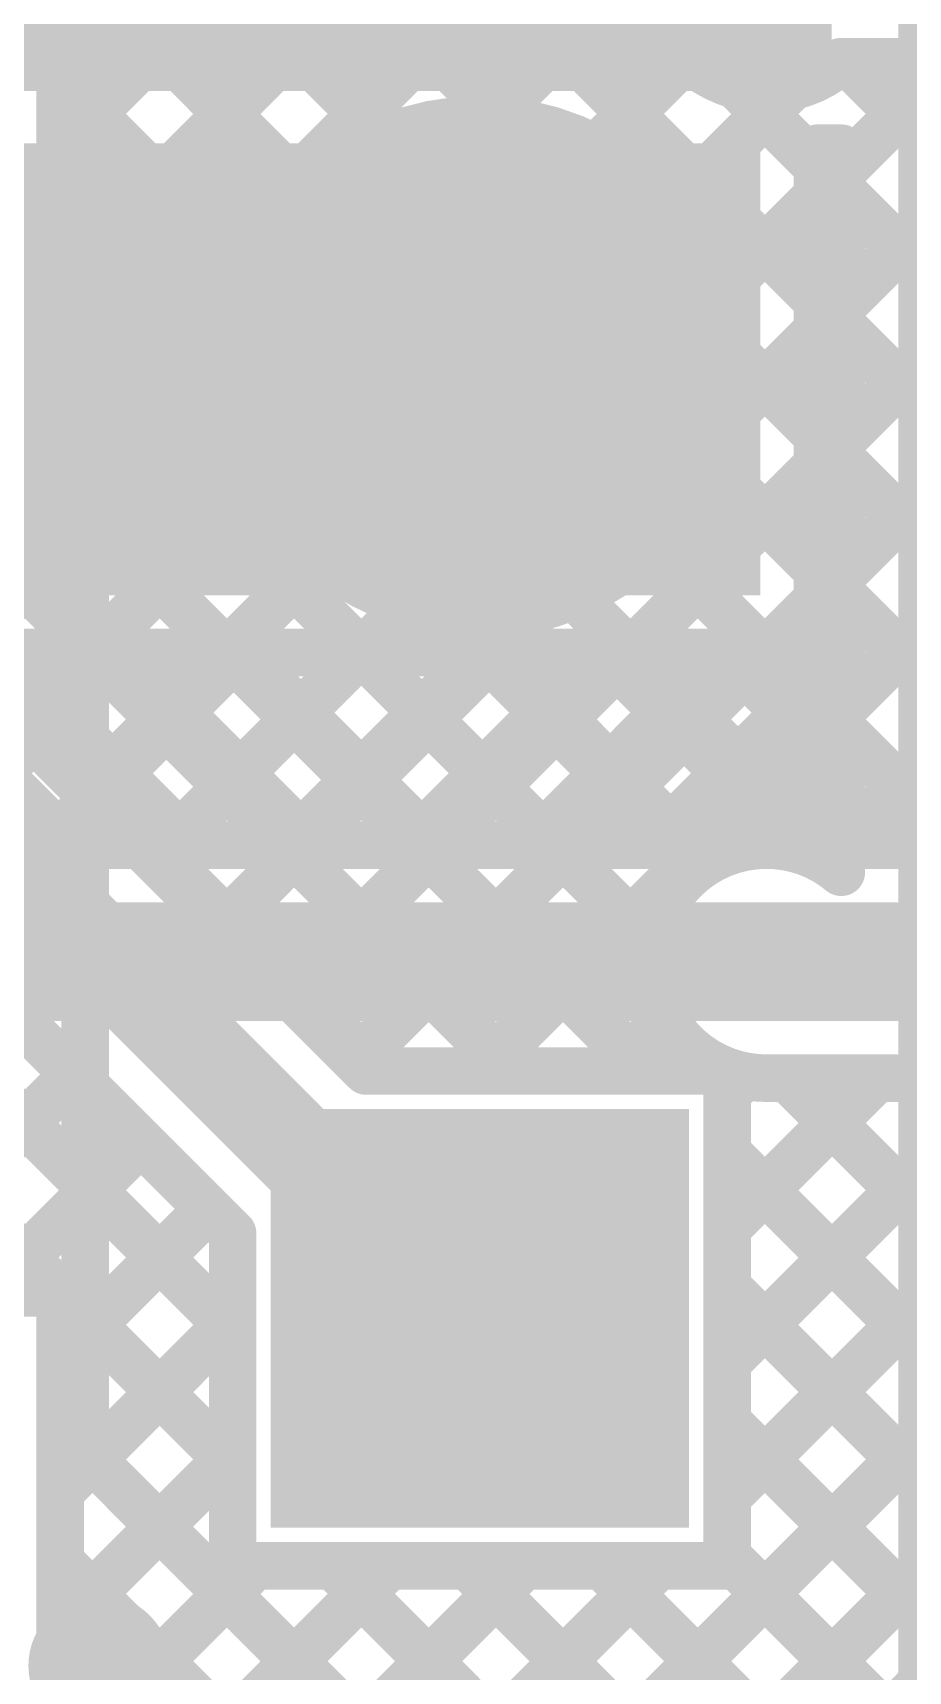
# Model space of a CAD drawing. Header units: millimetres. Extents: x -0.33 to 3.26, y -0.12 to 2.83.
# Drawn here: x 0.217 to 0.4011, y 0.0738 to 0.4183 of the extents above; entities that cross this region are included whole.
import ezdxf

# ---------------------------------------------------------------- set-up
doc = ezdxf.new("R2010")
doc.units = ezdxf.units.MM
doc.header["$MEASUREMENT"] = 0
for name, color, linetype in [('BottomLayer', 5, 'Continuous'), ('BottomOverlay', 54, 'Continuous'), ('BottomSolder', 6, 'Continuous'), ('MultiLayer', 9, 'Continuous'), ('PadHoleLayer', 156, 'Continuous'), ('TopLayer', 1, 'Continuous'), ('TopSolder', 216, 'Continuous'), ('ViaHoleLayer', 16, 'Continuous')]:
    doc.layers.add(name, color=color, linetype=linetype)

# ---------------------------------------------------------------- blocks, each defined once
blk = doc.blocks.new('PS2801C_1_F3_A_B_7')
at = {"layer": 'BottomOverlay'}
for points, const_width in [([(-0.01993, -0.038, 1), (-0.03407, -0.038, 1)], 0.01575), ([(-0.03801, -0.038, 1), (-0.03013, -0.038, 1)], 0.00787), ([(-0.02387, -0.038, 1), (-0.01599, -0.038, 1)], 0.00787), ([(0.0145, -0.035, 1), (0.0195, -0.035, 1)], 0.005), ([(0.2565, -0.035, 1), (0.2615, -0.035, 1)], 0.005)]:
    blk.add_lwpolyline(points, format="xyb", close=True, dxfattribs=dict(at, const_width=const_width))
at = {"layer": 'BottomOverlay', "const_width": 0.01}
blk.add_lwpolyline([(0.017, -0.035), (0.259, -0.035)], dxfattribs=at)
blk = doc.blocks.new('T________B_____12_P___95')
at = {"layer": 'BottomLayer'}
blk.add_hatch(color=5, dxfattribs=at).paths.add_polyline_path([(0.04, 0.04), (0.04, -0.04), (-0.04, -0.04), (-0.04, 0.04)])
h = blk.add_hatch(color=5, dxfattribs=at)
edge = h.paths.add_edge_path()
edge.add_arc((0.2, 0), 0.04, 0, 360)
at = {"layer": 'BottomSolder'}
blk.add_hatch(color=6, dxfattribs=at).paths.add_polyline_path([(0.044, 0.044), (0.044, -0.044), (-0.044, -0.044), (-0.044, 0.044)])
h = blk.add_hatch(color=6, dxfattribs=at)
edge = h.paths.add_edge_path()
edge.add_arc((0.2, 0), 0.044, 0, 360)
at = {"layer": 'MultiLayer'}
blk.add_hatch(color=9, dxfattribs=at).paths.add_polyline_path([(0.04, 0.04), (0.04, -0.04), (-0.04, -0.04), (-0.04, 0.04)])
h = blk.add_hatch(color=9, dxfattribs=at)
edge = h.paths.add_edge_path()
edge.add_arc((0.2, 0), 0.04, 0, 360)
at = {"layer": 'PadHoleLayer'}
h = blk.add_hatch(color=156, dxfattribs=at)
edge = h.paths.add_edge_path()
edge.add_arc((0, 0), 0.0275, 0, 360)
h = blk.add_hatch(color=156, dxfattribs=at)
edge = h.paths.add_edge_path()
edge.add_arc((0.2, 0), 0.0275, 0, 360)
at = {"layer": 'TopLayer'}
blk.add_hatch(color=1, dxfattribs=at).paths.add_polyline_path([(0.04, 0.04), (0.04, -0.04), (-0.04, -0.04), (-0.04, 0.04)])
h = blk.add_hatch(color=1, dxfattribs=at)
edge = h.paths.add_edge_path()
edge.add_arc((0.2, 0), 0.04, 0, 360)
at = {"layer": 'TopSolder'}
blk.add_hatch(color=216, dxfattribs=at).paths.add_polyline_path([(0.044, 0.044), (0.044, -0.044), (-0.044, -0.044), (-0.044, 0.044)])
h = blk.add_hatch(color=216, dxfattribs=at)
edge = h.paths.add_edge_path()
edge.add_arc((0.2, 0), 0.044, 0, 360)

msp = doc.modelspace()

# ---------------------------------------------------------------- hatches: boundary and pattern name
at = {"layer": 'BottomLayer'}
h = msp.add_hatch(color=5, dxfattribs=at)
edge = h.paths.add_edge_path()
edge.add_arc((0.37128, 0.223), 0.01181, 0, 360)
at = {"layer": 'TopLayer'}
for points in [[(0.399, -0.092), (0.49, -0.092), (0.49, 2.286), (0.399, 2.286)], [(0.02, 0.406), (0.385, 0.406), (0.385, 0.449), (0.02, 0.449)], [(0.022, 0.3), (0.37, 0.3), (0.37, 0.395), (0.022, 0.395)]]:
    msp.add_hatch(color=1, dxfattribs=at).paths.add_polyline_path(points)
h = msp.add_hatch(color=1, dxfattribs=at)
edge = h.paths.add_edge_path()
edge.add_arc((0.37128, 0.223), 0.01181, 0, 360)
at = {"layer": 'ViaHoleLayer'}
h = msp.add_hatch(color=16, dxfattribs=at)
edge = h.paths.add_edge_path()
edge.add_arc((0.37128, 0.223), 0.00591, 0, 360)

# ---------------------------------------------------------------- linework, layer by layer
at = {"layer": 'BottomLayer'}
for points, const_width in [([(-0.08, 0.48444), (0.259, 0.14544)], 0.01), ([(0.28498, 0.20213), (0.564, 0.48115)], 0.01), ([(0.22028, 0.467), (0.2912, 0.39608)], 0.01), ([(-0.08, 0.45615), (0.259, 0.11715)], 0.01), ([(0.31114, 0.2), (0.564, 0.45286)], 0.01), ([(0.22272, 0.42271), (0.24726, 0.44725)], 0.01), ([(0.22272, 0.39442), (0.27479, 0.4465)], 0.01), ([(0.22272, 0.33785), (0.33136, 0.4465)], 0.01), ([(0.22272, 0.36614), (0.30308, 0.4465)], 0.01), ([(0.26907, 0.4465), (0.31579, 0.39978)], 0.01), ([(0.29735, 0.4465), (0.4911, 0.25275)], 0.01), ([(0.2175, 0.4415), (0.27423, 0.38477)], 0.01), ([(0.3131, 0.39996), (0.34791, 0.43476)], 0.01), ([(0.22272, 0.32622), (0.22272, 0.42896)], 0.01), ([(0.38692, 0.2475), (0.564, 0.42458)], 0.01), ([(0.27084, 0.21627), (0.46682, 0.41225)], 0.01), ([(0.33537, 0.39394), (0.3546, 0.41317)], 0.01), ([(0.36084, 0.36284), (0.41017, 0.41217)], 0.01), ([(0.36084, 0.36284), (0.41017, 0.41217)], 0.01), ([(0.36137, 0.33509), (0.43846, 0.41217)], 0.01), ([(0.38686, 0.41217), (0.46517, 0.41217)], 0.01), ([(0.38825, 0.41217), (0.52309, 0.27733)], 0.01), ([(0.22272, 0.408), (0.26292, 0.3678)], 0.01), ([(0.35097, 0.38126), (0.37671, 0.40699)], 0.01), ([(0.3649, 0.40723), (0.50524, 0.26689)], 0.01), ([(0.22272, 0.37971), (0.25922, 0.34321)], 0.01), ([(0.22272, 0.35143), (0.34711, 0.22703)], 0.01), ([(0.36278, 0.35279), (0.46807, 0.2475)], 0.01), ([(0.20013, 0.28698), (0.25904, 0.3459)], 0.01), ([(0.17272, 0.32622), (0.22272, 0.32622)], 0.01), ([(0.19136, 0.32622), (0.31758, 0.2)], 0.01), ([(0.21964, 0.32622), (0.34586, 0.2)], 0.01), ([(0.35908, 0.3282), (0.43978, 0.2475)], 0.01), ([(0.165, 0.32429), (0.28929, 0.2)], 0.01), ([(0.21427, 0.27284), (0.26506, 0.32363)], 0.01), ([(0.165, 0.32211), (0.28711, 0.2)], 0.01), ([(0.143, 0.313), (0.308, 0.148)], 0.02), ([(0.34777, 0.31123), (0.4115, 0.2475)], 0.01), ([(0.22841, 0.2587), (0.27774, 0.30803)], 0.01), ([(0.24256, 0.24456), (0.29616, 0.29816)], 0.01), ([(0.24256, 0.24456), (0.29616, 0.29816)], 0.01), ([(0.3308, 0.29992), (0.38321, 0.2475)], 0.01), ([(0.12748, 0.2974), (0.259, 0.16589)], 0.01), ([(0.2567, 0.23041), (0.32391, 0.29763)], 0.01), ([(0.30621, 0.29622), (0.35851, 0.24391)], 0.01), ([(0.28913, -0.02), (0.564, 0.25487)], 0.01), ([(0.37128, 0.2475), (0.48585, 0.2475)], 0.01), ([(0.31254, -0.02), (0.564, 0.23146)], 0.01), ([(0.37128, 0.223), (0.496, 0.223)], 0.025), ([(0.33942, 0.2), (0.3501, 0.21068)], 0.01), ([(0.17966, 0.15337), (0.22559, 0.1993)], 0.01), ([(0.26084, -0.02), (0.47934, 0.1985)], 0.01), ([(0.28711, 0.2), (0.36283, 0.2)], 0.01), ([(0.363, 0.096), (0.363, 0.19994)], 0.01), ([(0.363, 0.19529), (0.36665, 0.19894)], 0.01), ([(0.363, 0.11044), (0.45106, 0.1985)], 0.01), ([(0.363, 0.13873), (0.42277, 0.1985)], 0.01), ([(0.363, 0.16701), (0.39449, 0.1985)], 0.01), ([(0.37128, 0.1985), (0.496, 0.1985)], 0.01), ([(0.37564, 0.1985), (0.45334, 0.1208)], 0.01), ([(0.40393, 0.1985), (0.46749, 0.13494)], 0.01), ([(0.20794, 0.15337), (0.23973, 0.18516)], 0.01), ([(0.363, 0.18286), (0.4392, 0.10666)], 0.01), ([(0.22272, 0.13986), (0.25387, 0.17102)], 0.01), ([(0.259, 0.096), (0.259, 0.16589)], 0.01), ([(0.363, 0.15458), (0.42506, 0.09252)], 0.01), ([(0.16328, 0.15337), (0.22272, 0.15337)], 0.01), ([(0.22272, 0.05063), (0.22272, 0.15337)], 0.01), ([(0.308, 0.148), (0.311, 0.148)], 0.02), ([(0.22272, 0.11158), (0.259, 0.14786)], 0.01), ([(0.363, 0.12629), (0.41092, 0.07837)], 0.01), ([(0.22272, 0.12515), (0.34021, 0.00766)], 0.01), ([(0.22272, 0.08329), (0.259, 0.11958)], 0.01), ([(0.2225, 0.02651), (0.29199, 0.096)], 0.01), ([(0.2225, -0.00177), (0.32027, 0.096)], 0.01), ([(0.22272, 0.09687), (0.32606, -0.00648)], 0.01), ([(0.22272, 0.05501), (0.26371, 0.096)], 0.01), ([(0.23256, -0.02), (0.34856, 0.096)], 0.01), ([(0.259, 0.096), (0.363, 0.096)], 0.01), ([(0.28015, 0.096), (0.35435, 0.0218)], 0.01), ([(0.30844, 0.096), (0.36849, 0.03595)], 0.01), ([(0.33672, 0.096), (0.38263, 0.05009)], 0.01), ([(0.363, 0.09801), (0.39678, 0.06423)], 0.01)]:
    msp.add_lwpolyline(points, dxfattribs=dict(at, const_width=const_width))
at = {"layer": 'BottomLayer', "const_width": 0.01}
for points in [[(0.38686, 0.41217, -0.950466), (0.35394, 0.4465)], [(0.36283, 0.2, -0.837962), (0.37128, 0.2475)], [(0.37128, 0.1985, -0.086353), (0.363, 0.19994)]]:
    msp.add_lwpolyline(points, format="xyb", dxfattribs=at)
at = {"layer": 'BottomLayer'}
for points, const_width in [([(0.22022, 0.42271, 1), (0.22522, 0.42271, 1)], 0.005), ([(0.3521, 0.41317, 1), (0.3571, 0.41317, 1)], 0.005), ([(0.38436, 0.41217, 1), (0.38936, 0.41217, 1)], 0.005), ([(0.38436, 0.41217, 1), (0.38936, 0.41217, 1)], 0.005), ([(0.38575, 0.41217, 1), (0.39075, 0.41217, 1)], 0.005), ([(0.22022, 0.408, 1), (0.22522, 0.408, 1)], 0.005), ([(0.3624, 0.40723, 1), (0.3674, 0.40723, 1)], 0.005), ([(0.37421, 0.40699, 1), (0.37921, 0.40699, 1)], 0.005), ([(0.363, 0.348, 1), (0.259, 0.348, 1)], 0.01), ([(0.3106, 0.39996, 1), (0.3156, 0.39996, 1)], 0.005), ([(0.31329, 0.39978, 1), (0.31829, 0.39978, 1)], 0.005), ([(0.2887, 0.39608, 1), (0.2937, 0.39608, 1)], 0.005), ([(0.22022, 0.39442, 1), (0.22522, 0.39442, 1)], 0.005), ([(0.33287, 0.39394, 1), (0.33787, 0.39394, 1)], 0.005), ([(0.27173, 0.38477, 1), (0.27673, 0.38477, 1)], 0.005), ([(0.34847, 0.38126, 1), (0.35347, 0.38126, 1)], 0.005), ([(0.22022, 0.37971, 1), (0.22522, 0.37971, 1)], 0.005), ([(0.26042, 0.3678, 1), (0.26542, 0.3678, 1)], 0.005), ([(0.22022, 0.36614, 1), (0.22522, 0.36614, 1)], 0.005), ([(0.35834, 0.36284, 1), (0.36334, 0.36284, 1)], 0.005), ([(0.35834, 0.36284, 1), (0.36334, 0.36284, 1)], 0.005), ([(0.22022, 0.35143, 1), (0.22522, 0.35143, 1)], 0.005), ([(0.36028, 0.35279, 1), (0.36528, 0.35279, 1)], 0.005), ([(0.2565, 0.348, 1), (0.2615, 0.348, 1)], 0.005), ([(0.3605, 0.348, 1), (0.3655, 0.348, 1)], 0.005), ([(0.25654, 0.3459, 1), (0.26154, 0.3459, 1)], 0.005), ([(0.25672, 0.34321, 1), (0.26172, 0.34321, 1)], 0.005), ([(0.22022, 0.33785, 1), (0.22522, 0.33785, 1)], 0.005), ([(0.35887, 0.33509, 1), (0.36387, 0.33509, 1)], 0.005), ([(0.21714, 0.32622, 1), (0.22214, 0.32622, 1)], 0.005), ([(0.22022, 0.32622, 1), (0.22522, 0.32622, 1)], 0.005), ([(0.22022, 0.32622, 1), (0.22522, 0.32622, 1)], 0.005), ([(0.35658, 0.3282, 1), (0.36158, 0.3282, 1)], 0.005), ([(0.26256, 0.32363, 1), (0.26756, 0.32363, 1)], 0.005), ([(0.34527, 0.31123, 1), (0.35027, 0.31123, 1)], 0.005), ([(0.27524, 0.30803, 1), (0.28024, 0.30803, 1)], 0.005), ([(0.29366, 0.29816, 1), (0.29866, 0.29816, 1)], 0.005), ([(0.29366, 0.29816, 1), (0.29866, 0.29816, 1)], 0.005), ([(0.3283, 0.29992, 1), (0.3333, 0.29992, 1)], 0.005), ([(0.30371, 0.29622, 1), (0.30871, 0.29622, 1)], 0.005), ([(0.32141, 0.29763, 1), (0.32641, 0.29763, 1)], 0.005), ([(0.21177, 0.27284, 1), (0.21677, 0.27284, 1)], 0.005), ([(0.22591, 0.2587, 1), (0.23091, 0.2587, 1)], 0.005), ([(0.36878, 0.2475, 1), (0.37378, 0.2475, 1)], 0.005), ([(0.36878, 0.2475, 1), (0.37378, 0.2475, 1)], 0.005), ([(0.38071, 0.2475, 1), (0.38571, 0.2475, 1)], 0.005), ([(0.38442, 0.2475, 1), (0.38942, 0.2475, 1)], 0.005), ([(0.24006, 0.24456, 1), (0.24506, 0.24456, 1)], 0.005), ([(0.24006, 0.24456, 1), (0.24506, 0.24456, 1)], 0.005), ([(0.35601, 0.24391, 1), (0.36101, 0.24391, 1)], 0.005), ([(0.2542, 0.23041, 1), (0.2592, 0.23041, 1)], 0.005), ([(0.36503, 0.223, 1), (0.37753, 0.223, 1)], 0.0125), ([(0.34461, 0.22703, 1), (0.34961, 0.22703, 1)], 0.005), ([(0.26834, 0.21627, 1), (0.27334, 0.21627, 1)], 0.005), ([(0.3476, 0.21068, 1), (0.3526, 0.21068, 1)], 0.005), ([(0.28248, 0.20213, 1), (0.28748, 0.20213, 1)], 0.005), ([(0.22309, 0.1993, 1), (0.22809, 0.1993, 1)], 0.005), ([(0.28461, 0.2, 1), (0.28961, 0.2, 1)], 0.005), ([(0.28461, 0.2, 1), (0.28961, 0.2, 1)], 0.005), ([(0.28679, 0.2, 1), (0.29179, 0.2, 1)], 0.005), ([(0.30864, 0.2, 1), (0.31364, 0.2, 1)], 0.005), ([(0.31508, 0.2, 1), (0.32008, 0.2, 1)], 0.005), ([(0.33692, 0.2, 1), (0.34192, 0.2, 1)], 0.005), ([(0.34336, 0.2, 1), (0.34836, 0.2, 1)], 0.005), ([(0.36033, 0.2, 1), (0.36533, 0.2, 1)], 0.005), ([(0.36033, 0.2, 1), (0.36533, 0.2, 1)], 0.005), ([(0.3605, 0.19994, 1), (0.3655, 0.19994, 1)], 0.005), ([(0.3605, 0.19994, 1), (0.3655, 0.19994, 1)], 0.005), ([(0.36415, 0.19894, 1), (0.36915, 0.19894, 1)], 0.005), ([(0.36878, 0.1985, 1), (0.37378, 0.1985, 1)], 0.005), ([(0.36878, 0.1985, 1), (0.37378, 0.1985, 1)], 0.005), ([(0.37314, 0.1985, 1), (0.37814, 0.1985, 1)], 0.005), ([(0.39199, 0.1985, 1), (0.39699, 0.1985, 1)], 0.005), ([(0.40143, 0.1985, 1), (0.40643, 0.1985, 1)], 0.005), ([(0.3605, 0.19529, 1), (0.3655, 0.19529, 1)], 0.005), ([(0.23723, 0.18516, 1), (0.24223, 0.18516, 1)], 0.005), ([(0.3605, 0.18286, 1), (0.3655, 0.18286, 1)], 0.005), ([(0.25137, 0.17102, 1), (0.25637, 0.17102, 1)], 0.005), ([(0.2565, 0.16589, 1), (0.2615, 0.16589, 1)], 0.005), ([(0.2565, 0.16589, 1), (0.2615, 0.16589, 1)], 0.005), ([(0.3605, 0.16701, 1), (0.3655, 0.16701, 1)], 0.005), ([(0.3605, 0.15458, 1), (0.3655, 0.15458, 1)], 0.005), ([(0.22022, 0.15337, 1), (0.22522, 0.15337, 1)], 0.005), ([(0.22022, 0.15337, 1), (0.22522, 0.15337, 1)], 0.005), ([(0.303, 0.148, 1), (0.313, 0.148, 1)], 0.01), ([(0.303, 0.148, 1), (0.313, 0.148, 1)], 0.01), ([(0.306, 0.148, 1), (0.316, 0.148, 1)], 0.01), ([(0.2565, 0.14786, 1), (0.2615, 0.14786, 1)], 0.005), ([(0.2565, 0.14544, 1), (0.2615, 0.14544, 1)], 0.005), ([(0.22022, 0.13986, 1), (0.22522, 0.13986, 1)], 0.005), ([(0.3605, 0.13873, 1), (0.3655, 0.13873, 1)], 0.005), ([(0.3605, 0.12629, 1), (0.3655, 0.12629, 1)], 0.005), ([(0.22022, 0.12515, 1), (0.22522, 0.12515, 1)], 0.005), ([(0.2565, 0.11958, 1), (0.2615, 0.11958, 1)], 0.005), ([(0.2565, 0.11715, 1), (0.2615, 0.11715, 1)], 0.005), ([(0.22022, 0.11158, 1), (0.22522, 0.11158, 1)], 0.005), ([(0.3605, 0.11044, 1), (0.3655, 0.11044, 1)], 0.005), ([(0.22022, 0.09687, 1), (0.22522, 0.09687, 1)], 0.005), ([(0.2565, 0.096, 1), (0.2615, 0.096, 1)], 0.005), ([(0.2565, 0.096, 1), (0.2615, 0.096, 1)], 0.005), ([(0.26121, 0.096, 1), (0.26621, 0.096, 1)], 0.005), ([(0.27765, 0.096, 1), (0.28265, 0.096, 1)], 0.005), ([(0.28949, 0.096, 1), (0.29449, 0.096, 1)], 0.005), ([(0.30594, 0.096, 1), (0.31094, 0.096, 1)], 0.005), ([(0.31777, 0.096, 1), (0.32277, 0.096, 1)], 0.005), ([(0.33422, 0.096, 1), (0.33922, 0.096, 1)], 0.005), ([(0.34606, 0.096, 1), (0.35106, 0.096, 1)], 0.005), ([(0.3605, 0.09801, 1), (0.3655, 0.09801, 1)], 0.005), ([(0.3605, 0.096, 1), (0.3655, 0.096, 1)], 0.005), ([(0.3605, 0.096, 1), (0.3655, 0.096, 1)], 0.005), ([(0.22022, 0.08329, 1), (0.22522, 0.08329, 1)], 0.005)]:
    msp.add_lwpolyline(points, format="xyb", close=True, dxfattribs=dict(at, const_width=const_width))
at = {"layer": 'TopLayer'}
for points, const_width in [([(0.382, 0.394), (0.387, 0.394)], 0.01), ([(0.382, 0.288), (0.382, 0.394)], 0.01), ([(0.38379, 0.394), (0.387, 0.39079)], 0.01), ([(0.387, 0.24179), (0.387, 0.394)], 0.01), ([(0.382, 0.384), (0.387, 0.389)], 0.01), ([(0.382, 0.384), (0.387, 0.389)], 0.01), ([(0.382, 0.37033), (0.387, 0.36533)], 0.01), ([(0.382, 0.35854), (0.387, 0.36354)], 0.01), ([(0.382, 0.34488), (0.387, 0.33988)], 0.01), ([(0.382, 0.33309), (0.387, 0.33809)], 0.01), ([(0.382, 0.31942), (0.387, 0.31442)], 0.01), ([(0.382, 0.30763), (0.387, 0.31263)], 0.01), ([(0.382, 0.29396), (0.387, 0.28896)], 0.01), ([(0.01, 0.288), (0.382, 0.288)], 0.01), ([(0.18432, 0.288), (0.22482, 0.2475)], 0.01), ([(0.19459, 0.2475), (0.23509, 0.288)], 0.01), ([(0.20977, 0.288), (0.25027, 0.2475)], 0.01), ([(0.22004, 0.2475), (0.26054, 0.288)], 0.01), ([(0.23523, 0.288), (0.27573, 0.2475)], 0.01), ([(0.2455, 0.2475), (0.286, 0.288)], 0.01), ([(0.2455, 0.2475), (0.286, 0.288)], 0.01), ([(0.26069, 0.288), (0.30119, 0.2475)], 0.01), ([(0.27096, 0.2475), (0.31146, 0.288)], 0.01), ([(0.28614, 0.288), (0.32664, 0.2475)], 0.01), ([(0.29641, 0.2475), (0.33691, 0.288)], 0.01), ([(0.3116, 0.288), (0.3521, 0.2475)], 0.01), ([(0.32187, 0.2475), (0.36237, 0.288)], 0.01), ([(0.33705, 0.288), (0.37871, 0.24635)], 0.01), ([(0.36251, 0.288), (0.387, 0.26351)], 0.01), ([(0.34732, 0.2475), (0.387, 0.28718)], 0.01), ([(0.37274, 0.24746), (0.387, 0.26172)], 0.01), ([(-0.057, 0.2475), (0.37128, 0.2475)], 0.01), ([(-0.086, 0.223), (0.37128, 0.223)], 0.025)]:
    msp.add_lwpolyline(points, dxfattribs=dict(at, const_width=const_width))
for points, const_width in [([(0.3795, 0.394, 1), (0.3845, 0.394, 1)], 0.005), ([(0.3795, 0.394, 1), (0.3845, 0.394, 1)], 0.005), ([(0.38129, 0.394, 1), (0.38629, 0.394, 1)], 0.005), ([(0.3845, 0.394, 1), (0.3895, 0.394, 1)], 0.005), ([(0.3845, 0.394, 1), (0.3895, 0.394, 1)], 0.005), ([(0.3845, 0.39079, 1), (0.3895, 0.39079, 1)], 0.005), ([(0.3845, 0.389, 1), (0.3895, 0.389, 1)], 0.005), ([(0.3845, 0.389, 1), (0.3895, 0.389, 1)], 0.005), ([(0.3795, 0.384, 1), (0.3845, 0.384, 1)], 0.005), ([(0.3795, 0.384, 1), (0.3845, 0.384, 1)], 0.005), ([(0.3795, 0.37033, 1), (0.3845, 0.37033, 1)], 0.005), ([(0.3845, 0.36533, 1), (0.3895, 0.36533, 1)], 0.005), ([(0.3845, 0.36354, 1), (0.3895, 0.36354, 1)], 0.005), ([(0.3795, 0.35854, 1), (0.3845, 0.35854, 1)], 0.005), ([(0.3795, 0.34488, 1), (0.3845, 0.34488, 1)], 0.005), ([(0.3845, 0.33988, 1), (0.3895, 0.33988, 1)], 0.005), ([(0.3845, 0.33809, 1), (0.3895, 0.33809, 1)], 0.005), ([(0.3795, 0.33309, 1), (0.3845, 0.33309, 1)], 0.005), ([(0.3795, 0.31942, 1), (0.3845, 0.31942, 1)], 0.005), ([(0.3845, 0.31442, 1), (0.3895, 0.31442, 1)], 0.005), ([(0.3845, 0.31263, 1), (0.3895, 0.31263, 1)], 0.005), ([(0.3795, 0.30763, 1), (0.3845, 0.30763, 1)], 0.005), ([(0.3795, 0.29396, 1), (0.3845, 0.29396, 1)], 0.005), ([(0.23259, 0.288, 1), (0.23759, 0.288, 1)], 0.005), ([(0.23273, 0.288, 1), (0.23773, 0.288, 1)], 0.005), ([(0.25804, 0.288, 1), (0.26304, 0.288, 1)], 0.005), ([(0.25819, 0.288, 1), (0.26319, 0.288, 1)], 0.005), ([(0.2835, 0.288, 1), (0.2885, 0.288, 1)], 0.005), ([(0.2835, 0.288, 1), (0.2885, 0.288, 1)], 0.005), ([(0.28364, 0.288, 1), (0.28864, 0.288, 1)], 0.005), ([(0.30896, 0.288, 1), (0.31396, 0.288, 1)], 0.005), ([(0.3091, 0.288, 1), (0.3141, 0.288, 1)], 0.005), ([(0.33441, 0.288, 1), (0.33941, 0.288, 1)], 0.005), ([(0.33455, 0.288, 1), (0.33955, 0.288, 1)], 0.005), ([(0.35987, 0.288, 1), (0.36487, 0.288, 1)], 0.005), ([(0.36001, 0.288, 1), (0.36501, 0.288, 1)], 0.005), ([(0.3795, 0.288, 1), (0.3845, 0.288, 1)], 0.005), ([(0.3795, 0.288, 1), (0.3845, 0.288, 1)], 0.005), ([(0.3845, 0.28896, 1), (0.3895, 0.28896, 1)], 0.005), ([(0.3845, 0.28718, 1), (0.3895, 0.28718, 1)], 0.005), ([(0.3845, 0.26351, 1), (0.3895, 0.26351, 1)], 0.005), ([(0.3845, 0.26172, 1), (0.3895, 0.26172, 1)], 0.005), ([(0.21754, 0.2475, 1), (0.22254, 0.2475, 1)], 0.005), ([(0.22232, 0.2475, 1), (0.22732, 0.2475, 1)], 0.005), ([(0.243, 0.2475, 1), (0.248, 0.2475, 1)], 0.005), ([(0.243, 0.2475, 1), (0.248, 0.2475, 1)], 0.005), ([(0.24777, 0.2475, 1), (0.25277, 0.2475, 1)], 0.005), ([(0.26846, 0.2475, 1), (0.27346, 0.2475, 1)], 0.005), ([(0.27323, 0.2475, 1), (0.27823, 0.2475, 1)], 0.005), ([(0.29391, 0.2475, 1), (0.29891, 0.2475, 1)], 0.005), ([(0.29869, 0.2475, 1), (0.30369, 0.2475, 1)], 0.005), ([(0.31937, 0.2475, 1), (0.32437, 0.2475, 1)], 0.005), ([(0.32414, 0.2475, 1), (0.32914, 0.2475, 1)], 0.005), ([(0.34482, 0.2475, 1), (0.34982, 0.2475, 1)], 0.005), ([(0.3496, 0.2475, 1), (0.3546, 0.2475, 1)], 0.005), ([(0.36878, 0.2475, 1), (0.37378, 0.2475, 1)], 0.005), ([(0.36878, 0.2475, 1), (0.37378, 0.2475, 1)], 0.005), ([(0.37024, 0.24746, 1), (0.37524, 0.24746, 1)], 0.005), ([(0.37621, 0.24635, 1), (0.38121, 0.24635, 1)], 0.005), ([(0.3845, 0.24179, 1), (0.3895, 0.24179, 1)], 0.005), ([(0.3845, 0.24179, 1), (0.3895, 0.24179, 1)], 0.005), ([(0.36503, 0.223, 1), (0.37753, 0.223, 1)], 0.0125)]:
    msp.add_lwpolyline(points, format="xyb", close=True, dxfattribs=dict(at, const_width=const_width))
at = {"layer": 'TopLayer', "const_width": 0.01}
msp.add_lwpolyline([(0.37128, 0.2475, -0.175999), (0.387, 0.24179)], format="xyb", dxfattribs=at)

# ---------------------------------------------------------------- block references
at = {"rotation": 90}
for name, p in [('T________B_____12_P___95', (0.311, 0.148)), ('PS2801C_1_F3_A_B_7', (0.193, 0.102))]:
    msp.add_blockref(name, p, dxfattribs=at)

doc.saveas('drawing.dxf')
